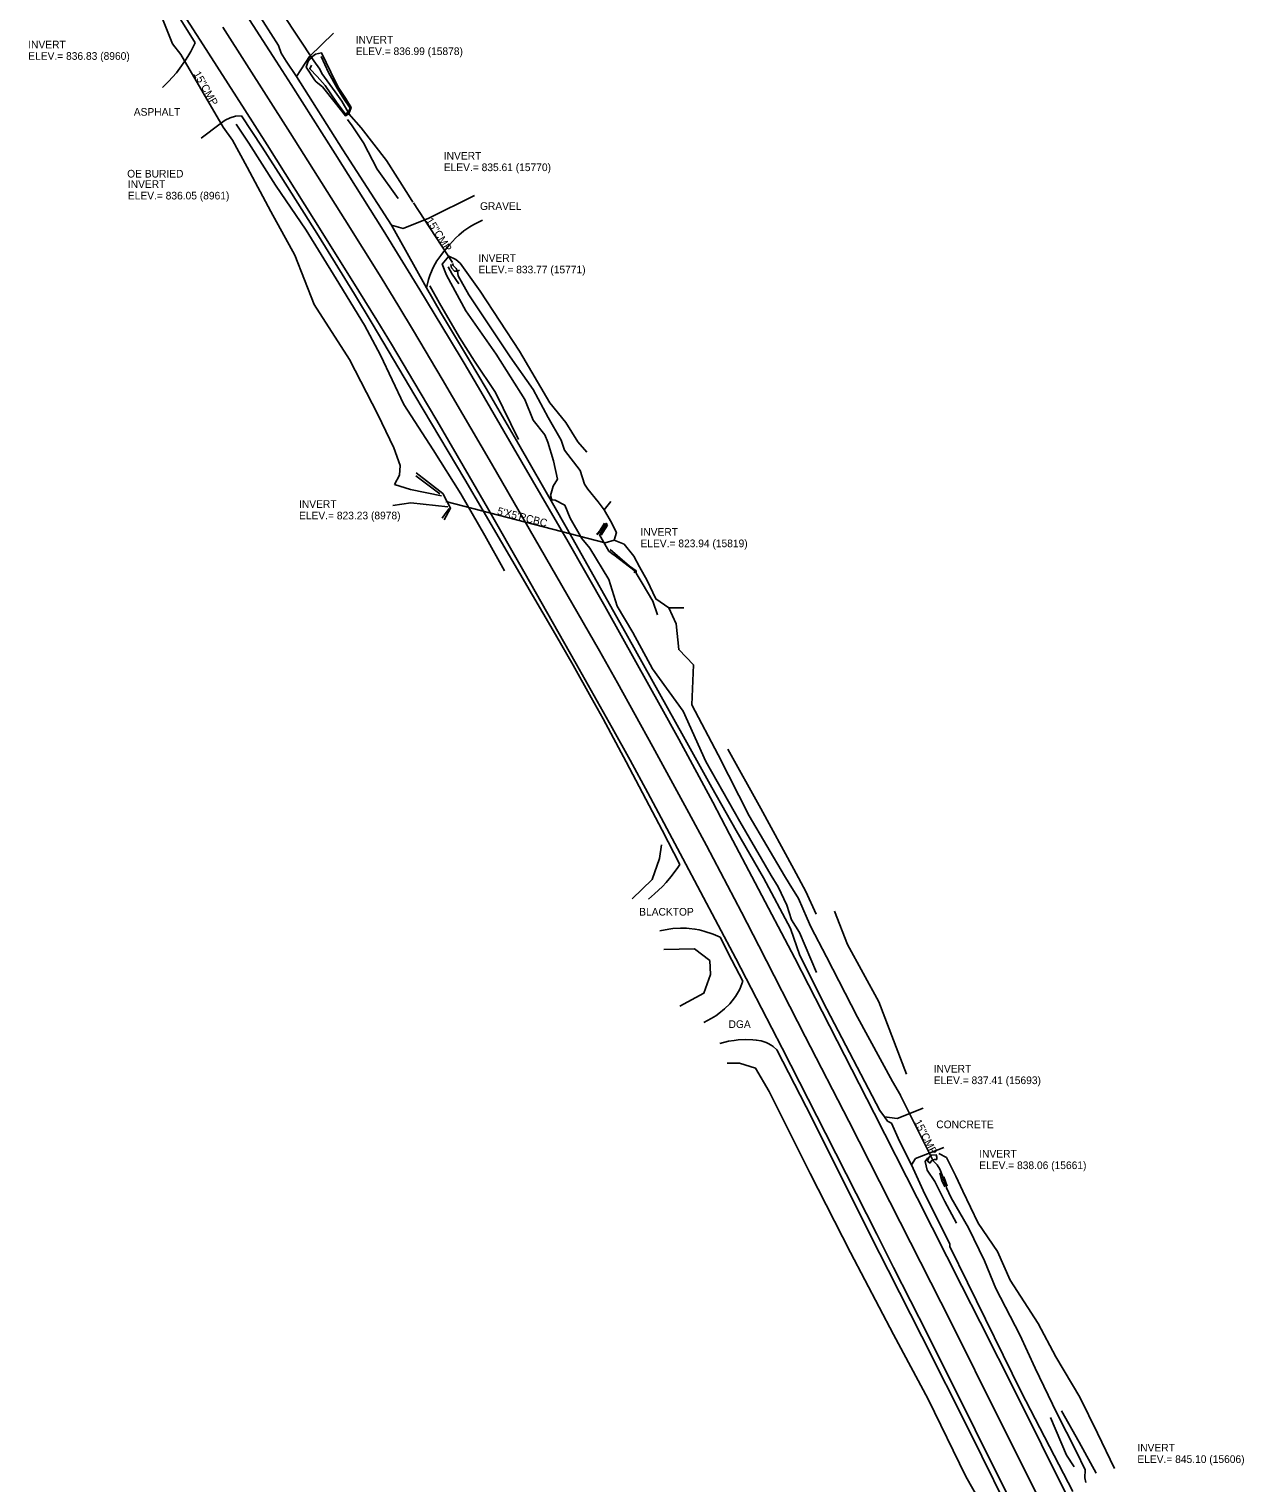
# Model space of a CAD drawing. Extents: x 4874250 to 4894764, y 3790958 to 3811930.
# Drawn here: x 4893175 to 4893652, y 3798177 to 3798747 of the extents above; entities that cross this region are included whole.
import ezdxf

# ---------------------------------------------------------------- set-up
doc = ezdxf.new("R2010")
doc.units = 0
for name, color, linetype in [('R_CM_CRAIL_PR', 7, 'Continuous'), ('R_CM_CUT_PR', 7, 'Continuous'), ('R_CM_DITCH_PR', 7, 'Continuous'), ('R_CM_EMM_PR', 7, 'Continuous'), ('R_CM_FILL_PR', 7, 'Continuous'), ('R_CM_GRPOST_PR', 7, 'Continuous'), ('R_CM_MPES_PR', 7, 'Continuous'), ('R_PL_CNTINT_PR', 7, 'Continuous'), ('R_PL_ENTR_EX', 7, 'Continuous')]:
    doc.layers.add(name, color=color, linetype=linetype)

msp = doc.modelspace()

# ---------------------------------------------------------------- linework, layer by layer
at = {"layer": 'R_CM_CRAIL_PR'}
for points in [[(4893240.37, 3798741.2), (4893232.74, 3798753.32), (4893222.42, 3798769.38), (4893217.19, 3798777.36), (4893207.98, 3798791.18)], [(4893564.78, 3798160.12), (4893546.27, 3798197.35), (4893527.59, 3798234.83), (4893514.3, 3798260.95), (4893507.64, 3798274.01), (4893487.59, 3798313.68), (4893470.62, 3798347.01), (4893458.47, 3798370.46), (4893452.35, 3798382.17), (4893445.48, 3798395.24), (4893431.69, 3798421.35), (4893417.93, 3798447.13), (4893410.95, 3798459.97), (4893403.96, 3798472.6), (4893389.8, 3798497.76), (4893369.29, 3798533.9), (4893354.99, 3798558.81), (4893347.82, 3798571.26), (4893335.09, 3798593.18), (4893328.67, 3798604.11), (4893317.36, 3798623.01), (4893311.62, 3798632.41), (4893304.59, 3798643.78), (4893290.43, 3798666.45), (4893268.64, 3798701.27), (4893259.91, 3798714.98), (4893242.32, 3798742.32), (4893218.89, 3798778.55)], [(4893584.54, 3798173.13), (4893564.3, 3798212.26), (4893543.23, 3798255.08), (4893536.31, 3798269.27), (4893536.29, 3798270.22), (4893526.54, 3798289.79), (4893521.28, 3798301.28), (4893516.6, 3798310.47), (4893513.4, 3798317.61), (4893511.94, 3798318.4), (4893510.73, 3798320.12), (4893508.92, 3798322.51), (4893488.11, 3798362.29), (4893477.51, 3798383.27), (4893473.9, 3798393.95), (4893463.32, 3798413.72), (4893452.51, 3798432.35), (4893448.57, 3798439.32), (4893442.98, 3798449.27), (4893431.94, 3798469.26), (4893409.93, 3798508.59), (4893388.65, 3798546.48), (4893381.58, 3798558.92), (4893367.31, 3798583.72), (4893354.44, 3798605.7), (4893347.92, 3798616.64), (4893336.56, 3798635.58), (4893331.06, 3798645.16), (4893322.84, 3798659.87), (4893317.34, 3798669.72), (4893298.28, 3798699.28), (4893280.06, 3798727.98), (4893276.09, 3798734.07), (4893274.16, 3798737.14), (4893273.11, 3798740.2), (4893263.98, 3798754.28)], [(4893582.12, 3798171.79), (4893562.52, 3798211.27), (4893548.25, 3798239.58), (4893541.08, 3798253.72), (4893523.48, 3798288.34), (4893506.63, 3798321.46), (4893486.25, 3798361.4), (4893475.54, 3798382.25), (4893460.01, 3798411.86), (4893449.99, 3798430.96), (4893443.39, 3798443.4), (4893430.02, 3798468.17), (4893422.79, 3798481.38), (4893408.14, 3798507.69), (4893401.01, 3798520.32), (4893386.61, 3798545.52), (4893365.25, 3798582.46), (4893352.37, 3798604.55), (4893345.87, 3798615.56), (4893340.11, 3798625.18), (4893328.5, 3798644.37), (4893314.15, 3798667.77), (4893295.22, 3798697.69), (4893278.01, 3798724.92), (4893272.21, 3798733.98), (4893260.54, 3798752.06)], [(4893430.44, 3798419.06), (4893423.54, 3798432.5), (4893409.45, 3798459.24), (4893400.32, 3798476.14), (4893395.69, 3798484.56), (4893388.63, 3798497.12), (4893381.69, 3798509.14), (4893367.66, 3798533.09), (4893353.35, 3798557.73), (4893346.15, 3798570.03), (4893326.55, 3798602.93), (4893309.8, 3798631.15), (4893302.85, 3798642.67), (4893288.74, 3798665.56), (4893274.08, 3798688.73), (4893266.63, 3798700.24), (4893258.49, 3798712.63)], [(4893455.13, 3798373.2), (4893450.82, 3798381.48), (4893446.25, 3798390.53)], [(4893562.73, 3798158.94), (4893544.26, 3798196.22), (4893525.41, 3798233.97), (4893512.14, 3798259.95), (4893505.54, 3798272.95), (4893485.67, 3798312.82), (4893479.99, 3798324.02), (4893468.49, 3798346.35)]]:
    msp.add_lwpolyline(points, dxfattribs=at)
at = {"layer": 'R_CM_CUT_PR'}
for points in [[(4893285.84, 3798735.4), (4893287.55, 3798736.82), (4893289.99, 3798737.23), (4893293.57, 3798729.74), (4893296.51, 3798723.78), (4893299.34, 3798719.49), (4893301.55, 3798715.83), (4893300.59, 3798713.35), (4893299.34, 3798712.54), (4893295.4, 3798717.53), (4893290.38, 3798723.92), (4893287.77, 3798725.97), (4893287.23, 3798726.68), (4893283.94, 3798731.67), (4893284.74, 3798734.06), (4893285.84, 3798735.4)], [(4893361.67, 3798534.2), (4893353.96, 3798547.98), (4893344.54, 3798564.41), (4893333.67, 3798581.61), (4893322.18, 3798599.36), (4893313.01, 3798618.76), (4893306.77, 3798630.56), (4893295.72, 3798648.64), (4893283.91, 3798667.73), (4893271.87, 3798685.42), (4893261.41, 3798701.91), (4893256.52, 3798709.35)], [(4893484, 3798376.7), (4893477.38, 3798392.34), (4893474.27, 3798397.34), (4893472.44, 3798403.04), (4893469.07, 3798410.21), (4893466.26, 3798414.71), (4893453.98, 3798435.92), (4893440.62, 3798459.44), (4893431.71, 3798479.13), (4893419.72, 3798495.78), (4893412, 3798510.03), (4893405.92, 3798520.28), (4893402.58, 3798530.78), (4893395.19, 3798543.1), (4893392, 3798546.87), (4893387.49, 3798554.77), (4893385.31, 3798559.89), (4893381.5, 3798561.92), (4893380.22, 3798562.04), (4893379.77, 3798563.74), (4893380.74, 3798567.33), (4893382.45, 3798570.1), (4893380.85, 3798577.31), (4893378.67, 3798584.64), (4893377.48, 3798587.51), (4893372.9, 3798593.29), (4893369.66, 3798601.36), (4893358.45, 3798619.08), (4893346.57, 3798636.12), (4893339.01, 3798650.14), (4893337.31, 3798654.37), (4893339.84, 3798657.61), (4893342.54, 3798656.21), (4893344.33, 3798654.75), (4893352.17, 3798643.83), (4893367.53, 3798620.37), (4893379.51, 3798600.08), (4893385.7, 3798592.36), (4893390.39, 3798584.69), (4893394.03, 3798580.76)], [(4893340.6, 3798654.25), (4893340.93, 3798653), (4893342.08, 3798651.71), (4893343.32, 3798651.62), (4893344.01, 3798652.1)], [(4893367.13, 3798585.72), (4893358.11, 3798604.04), (4893349.96, 3798616.4), (4893344.1, 3798625.69), (4893336.25, 3798639.11), (4893332.43, 3798645.89)], [(4893483.89, 3798399.48), (4893479.91, 3798408.4), (4893475.1, 3798417.24), (4893462.21, 3798440.93), (4893449.29, 3798464.2)], [(4893411.78, 3798405.61), (4893419.55, 3798413.11), (4893422.41, 3798421.35), (4893423.2, 3798426.71)], [(4893519.34, 3798336.8), (4893508.52, 3798365.17), (4893496.18, 3798387.59), (4893491.04, 3798400.7)], [(4893538.92, 3798278.37), (4893534.38, 3798286.86), (4893530.45, 3798294.73), (4893527.42, 3798299.19), (4893526.66, 3798302.56), (4893527.65, 3798304.05)], [(4893600.87, 3798182.2), (4893594.23, 3798195.98), (4893587.25, 3798210.07), (4893577.84, 3798225.99), (4893570.99, 3798239.05), (4893560, 3798255.98), (4893555.01, 3798267.25), (4893547.42, 3798278.37), (4893541.46, 3798290.9), (4893538.69, 3798296.81), (4893535.03, 3798304.06), (4893532.07, 3798305.64)], [(4893534.34, 3798292.67), (4893533.22, 3798295.1), (4893532.39, 3798298.11)], [(4893535.33, 3798292.85), (4893534.66, 3798294.65), (4893533.94, 3798296.59)]]:
    msp.add_lwpolyline(points, dxfattribs=at)
at = {"layer": 'R_CM_DITCH_PR'}
for points in [[(4893262.32, 3798771.44), (4893286.9, 3798734.13)], [(4893234.8, 3798736.66), (4893251.34, 3798708.19)], [(4893326.05, 3798678.44), (4893341.27, 3798655.01)], [(4893338.06, 3798554.18), (4893340.56, 3798558.77), (4893337.47, 3798564.55), (4893327.08, 3798572.57)], [(4893401.15, 3798545.1), (4893338.63, 3798561.33)], [(4893412.54, 3798533.37), (4893412.88, 3798534.04), (4893404.51, 3798540.41), (4893404.32, 3798540.56), (4893402.58, 3798541.9), (4893398.95, 3798548.24), (4893399.16, 3798548.55), (4893399.24, 3798548.7), (4893401.94, 3798552.48), (4893401.52, 3798552.73), (4893398.63, 3798549.17), (4893398.52, 3798549.03), (4893398.03, 3798548.31)], [(4893529.8, 3798302.83), (4893516.82, 3798328.71)]]:
    msp.add_lwpolyline(points, dxfattribs=at)
at = {"layer": 'R_CM_EMM_PR'}
msp.add_lwpolyline([(4893528.64, 3798301.87), (4893527.63, 3798302.74), (4893528.05, 3798304.16), (4893529.14, 3798305.02), (4893530.98, 3798305.1), (4893531.27, 3798304.22), (4893531.21, 3798303.38), (4893530.27, 3798303.37), (4893529.62, 3798303.16), (4893528.92, 3798302.49), (4893528.64, 3798301.87)], dxfattribs=at)
at = {"layer": 'R_CM_FILL_PR'}
for points in [[(4893289.74, 3798735.87), (4893292.61, 3798729.53), (4893296.12, 3798723.47), (4893298.63, 3798719.27), (4893301.2, 3798715.6), (4893300.32, 3798714.08), (4893299.37, 3798713.23), (4893295.87, 3798717.9), (4893291.34, 3798724.54), (4893288.17, 3798728.01), (4893285.33, 3798731.03), (4893285.95, 3798732.42)], [(4893319.93, 3798680.13), (4893311.75, 3798691.72), (4893306.39, 3798702), (4893302, 3798708.69), (4893300.13, 3798711.13)], [(4893339.55, 3798653.35), (4893341.21, 3798650.5), (4893343.78, 3798646.71)], [(4893336.35, 3798564.42), (4893326.89, 3798571.46)], [(4893337.28, 3798554.77), (4893338.45, 3798556.49), (4893339.97, 3798558.58)], [(4893397.83, 3798548.6), (4893399.21, 3798550.1), (4893400.86, 3798552.88)], [(4893402.1, 3798552.07), (4893399.59, 3798548.21)], [(4893403.16, 3798542.47), (4893410.68, 3798536), (4893413.26, 3798534.23), (4893413.32, 3798533.19), (4893415.64, 3798529.32), (4893419.81, 3798522.27), (4893421.72, 3798516.91)], [(4893430.44, 3798363.47), (4893439.8, 3798368.54), (4893442.48, 3798375.9), (4893442.27, 3798381.36), (4893436.18, 3798385.93), (4893424.14, 3798385.63)], [(4893553.56, 3798159.68), (4893542.62, 3798179.02), (4893527.86, 3798209.4), (4893514.26, 3798234.68), (4893497.37, 3798266.91), (4893481.51, 3798297.84), (4893465.5, 3798330.05), (4893460.14, 3798339.09), (4893453.86, 3798341.07), (4893449.01, 3798341.11)], [(4893585.08, 3798182.88), (4893582.13, 3798187.37), (4893575.81, 3798202.15)], [(4893593.78, 3798180.28), (4893587.11, 3798192.43), (4893580.15, 3798204.82)]]:
    msp.add_lwpolyline(points, dxfattribs=at)
at = {"layer": 'R_CM_GRPOST_PR'}
for points in [[(4893280.06, 3798727.98), (4893285.22, 3798735.87), (4893294.63, 3798744.98)], [(4893227.52, 3798723.65), (4893229.99, 3798726.08), (4893233.02, 3798729.51), (4893234.42, 3798731.31), (4893236.62, 3798734.45), (4893237.52, 3798735.9), (4893238.67, 3798737.87), (4893239.21, 3798738.88), (4893240.37, 3798741.2)], [(4893258.49, 3798712.63), (4893256.26, 3798712.42), (4893254.11, 3798711.83), (4893252.11, 3798710.86), (4893250.3, 3798709.54), (4893250.21, 3798709.46), (4893242.78, 3798703.79)], [(4893349.98, 3798681.4), (4893332.07, 3798672.41), (4893321.99, 3798668.45), (4893317.34, 3798669.72)], [(4893331.06, 3798645.16), (4893331.85, 3798648.4), (4893332.36, 3798649.97), (4893333.28, 3798652.25), (4893333.86, 3798653.42), (4893335.19, 3798655.7), (4893336.69, 3798657.88), (4893337.77, 3798659.29), (4893340.07, 3798662.01), (4893342.49, 3798664.61), (4893343.76, 3798665.83), (4893345.77, 3798667.53), (4893348.06, 3798669.11), (4893349.68, 3798670.03), (4893353.12, 3798671.61)], [(4893418.12, 3798405.4), (4893420.57, 3798407.45), (4893423.63, 3798410.38), (4893425.06, 3798411.92), (4893426.98, 3798414.19), (4893429.34, 3798417.39), (4893430.44, 3798419.06)], [(4893446.25, 3798390.53), (4893443.56, 3798391.72), (4893439.9, 3798392.93), (4893438.05, 3798393.37), (4893436.39, 3798393.67), (4893434.15, 3798393.94), (4893433.03, 3798394.02), (4893430.76, 3798394.06), (4893427.7, 3798393.88), (4893426.15, 3798393.69), (4893422.63, 3798393.01)], [(4893439.85, 3798357.1), (4893442.77, 3798358.59), (4893444.58, 3798359.73), (4893445.74, 3798360.55), (4893447.93, 3798362.36), (4893450.01, 3798364.43), (4893450.98, 3798365.54), (4893452.3, 3798367.31), (4893453.45, 3798369.18), (4893453.95, 3798370.15), (4893454.39, 3798371.14), (4893455.13, 3798373.2)], [(4893468.49, 3798346.35), (4893467.06, 3798347.62), (4893466.31, 3798348.17), (4893465.12, 3798348.87), (4893464.24, 3798349.27), (4893462.36, 3798349.85), (4893460.39, 3798350.19), (4893459.04, 3798350.31), (4893456.34, 3798350.36), (4893453.29, 3798350.21), (4893451.79, 3798350.05), (4893449.55, 3798349.67), (4893446.19, 3798348.77)], [(4893525.9, 3798323.42), (4893515.71, 3798319.36), (4893510.73, 3798320.12)], [(4893521.28, 3798301.28), (4893522.93, 3798303.74), (4893533.95, 3798308.06)]]:
    msp.add_lwpolyline(points, dxfattribs=at)
at = {"layer": 'R_CM_MPES_PR'}
for points in [[(4893205.67, 3798788.93), (4893207.18, 3798786.15), (4893224.2, 3798759.21), (4893231.51, 3798740.83), (4893234.8, 3798736.66)], [(4893286.9, 3798734.13), (4893289.22, 3798730.88), (4893290.03, 3798729.22), (4893295.26, 3798721.97), (4893297.84, 3798718.31), (4893300.32, 3798714.08), (4893300.59, 3798713.35), (4893305.45, 3798707.84), (4893315.43, 3798695.03), (4893324.1, 3798681.42), (4893325.78, 3798678.79)], [(4893251.34, 3798708.19), (4893254.96, 3798703.01), (4893260.74, 3798692.47), (4893270.09, 3798675.09), (4893279.5, 3798658), (4893287.04, 3798638.56), (4893300.86, 3798617.02), (4893311.97, 3798595.51), (4893318.35, 3798582.42), (4893320.81, 3798575.5), (4893320.52, 3798571.7), (4893318.51, 3798568.04)], [(4893341.25, 3798654.69), (4893341.61, 3798653.9), (4893342.72, 3798652.69), (4893343.07, 3798651.97), (4893343.32, 3798651.62), (4893343.52, 3798649.87), (4893347.75, 3798642.41), (4893363.95, 3798618.05), (4893372.92, 3798605.32), (4893378.84, 3798594.28), (4893383.9, 3798585.46), (4893385.21, 3798581.47), (4893391.31, 3798573.53), (4893393.12, 3798568.11), (4893394.34, 3798566.14), (4893398.42, 3798561.23), (4893400.83, 3798558.12), (4893403.21, 3798553.75), (4893405.59, 3798549.26), (4893404.65, 3798546.21)], [(4893336.93, 3798563.64), (4893324.88, 3798566.07), (4893318.51, 3798568.04)], [(4893339.41, 3798559.26), (4893324.94, 3798560.79), (4893317.85, 3798559.78)], [(4893403.33, 3798561.32), (4893400.83, 3798558.12)], [(4893516.97, 3798328.62), (4893513.84, 3798333.92), (4893500.18, 3798359.2), (4893487.92, 3798382.81), (4893481.79, 3798394.62), (4893480.33, 3798397.88), (4893476.92, 3798405.62), (4893473.3, 3798411.61), (4893471.5, 3798414.55), (4893457.67, 3798438.04), (4893445.49, 3798462.03), (4893435.17, 3798481.59), (4893435.8, 3798497.29), (4893430.03, 3798503.31), (4893429, 3798513.38), (4893426.07, 3798519.72), (4893420.99, 3798523.18), (4893417.66, 3798530.39), (4893414.58, 3798535.74), (4893412.41, 3798539.93), (4893408.58, 3798544.65), (4893404.65, 3798546.21), (4893401.15, 3798545.1)], [(4893431.96, 3798519.64), (4893426.07, 3798519.72)], [(4893589.7, 3798176.64), (4893589.33, 3798178.45), (4893589.43, 3798181.61), (4893585.81, 3798188.96), (4893578.3, 3798203.84), (4893569.84, 3798221.48), (4893563.79, 3798234.6), (4893554.43, 3798252.81), (4893549.9, 3798263.66), (4893543.67, 3798276.57), (4893536.88, 3798288.24), (4893534.99, 3798292.26), (4893534.87, 3798293.03), (4893534.28, 3798294.51), (4893533.75, 3798295.66), (4893533.59, 3798296.48), (4893532.43, 3798299.57), (4893531.33, 3798301.22), (4893529.8, 3798302.83)]]:
    msp.add_lwpolyline(points, dxfattribs=at)
at = {"layer": 'R_PL_CNTINT_PR'}
msp.add_lwpolyline([(4893574.07, 3798164.73), (4893555.59, 3798201.78), (4893536.79, 3798239.47), (4893516.82, 3798278.7), (4893496.73, 3798318.39), (4893479.62, 3798351.55), (4893461.47, 3798387.15), (4893454.68, 3798400.28), (4893440.86, 3798426.42), (4893433.92, 3798439.33), (4893419.91, 3798465.09), (4893406.04, 3798490.25), (4893399, 3798502.77), (4893377.8, 3798539.56), (4893356.63, 3798576.31), (4893337.26, 3798609.28), (4893326, 3798628.29), (4893320.31, 3798637.76), (4893313.3, 3798649.19), (4893299.09, 3798671.93), (4893277.63, 3798705.96), (4893251.19, 3798747.34)], dxfattribs=at)

# ---------------------------------------------------------------- texts
at = {"layer": 'R_PL_ENTR_EX'}
for s, p in [('INVERT', (4893174.92, 3798739.05)), ('INVERT', (4893303.34, 3798740.92)), ('ELEV.= 836.83 (8960)', (4893174.92, 3798734.55)), ('ELEV.= 836.99 (15878)', (4893303.34, 3798736.42)), ('ASPHALT', (4893216.31, 3798712.63)), ('INVERT', (4893337.89, 3798695.41)), ('OE BURIED', (4893213.71, 3798688.4)), ('ELEV.= 835.61 (15770)', (4893337.89, 3798690.91)), ('INVERT', (4893213.99, 3798684.3)), ('ELEV.= 836.05 (8961)', (4893213.99, 3798679.8)), ('GRAVEL', (4893352.08, 3798675.69)), ('INVERT', (4893351.45, 3798655.33)), ('ELEV.= 833.77 (15771)', (4893351.45, 3798650.83)), ('INVERT', (4893281.11, 3798558.86)), ('ELEV.= 823.23 (8978)', (4893281.11, 3798554.36)), ('INVERT', (4893415.02, 3798547.93)), ('ELEV.= 823.94 (15819)', (4893415.02, 3798543.43)), ('BLACKTOP', (4893414.51, 3798398.97)), ('DGA', (4893449.56, 3798354.9)), ('INVERT', (4893530.02, 3798337.4)), ('ELEV.= 837.41 (15693)', (4893530.02, 3798332.9)), ('CONCRETE', (4893531.02, 3798315.61)), ('INVERT', (4893547.86, 3798304.07)), ('ELEV.= 838.06 (15661)', (4893547.86, 3798299.57)), ('INVERT', (4893609.87, 3798188.83)), ('ELEV.= 845.10 (15606)', (4893609.87, 3798184.33))]:
    msp.add_text(s, height=3, dxfattribs=at).set_placement(p)
for s, rotation, p in [('15"CMP', 299.813, (4893239.58, 3798729.06)), ('15"CMP', 302.4959, (4893330.76, 3798671.54)), ("5'X5'RCBC", 345.6171, (4893358.62, 3798556.32)), ('15"CMP', 296.8896, (4893522.23, 3798318.12))]:
    msp.add_text(s, height=3, rotation=rotation, dxfattribs=at).set_placement(p)

doc.saveas('drawing.dxf')
